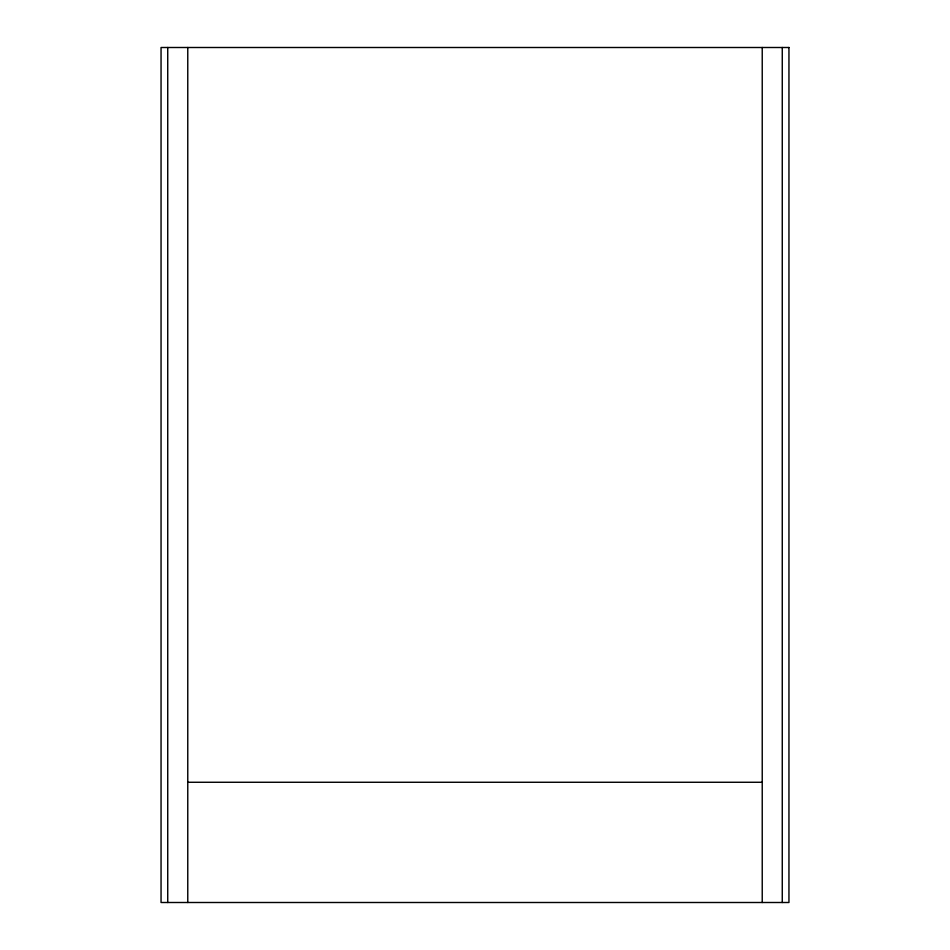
<?xml version="1.0" encoding="UTF-8"?>
<svg xmlns="http://www.w3.org/2000/svg" width="950" height="950" viewBox="0 0 950 950"><rect width="100%" height="100%" fill="white"/><g stroke="black" fill="none" stroke-linecap="round" stroke-linejoin="round"><path stroke-width="1.43" d="M187.768 782.266L762.232 782.266M782.266 47.5L782.266 902.5M762.232 47.5L762.232 902.5M187.768 47.5L187.768 902.5M167.734 47.5L167.734 902.5M788.951 47.5L161.049 47.5L161.049 902.5L788.951 902.5L788.951 47.5"/></g></svg>
